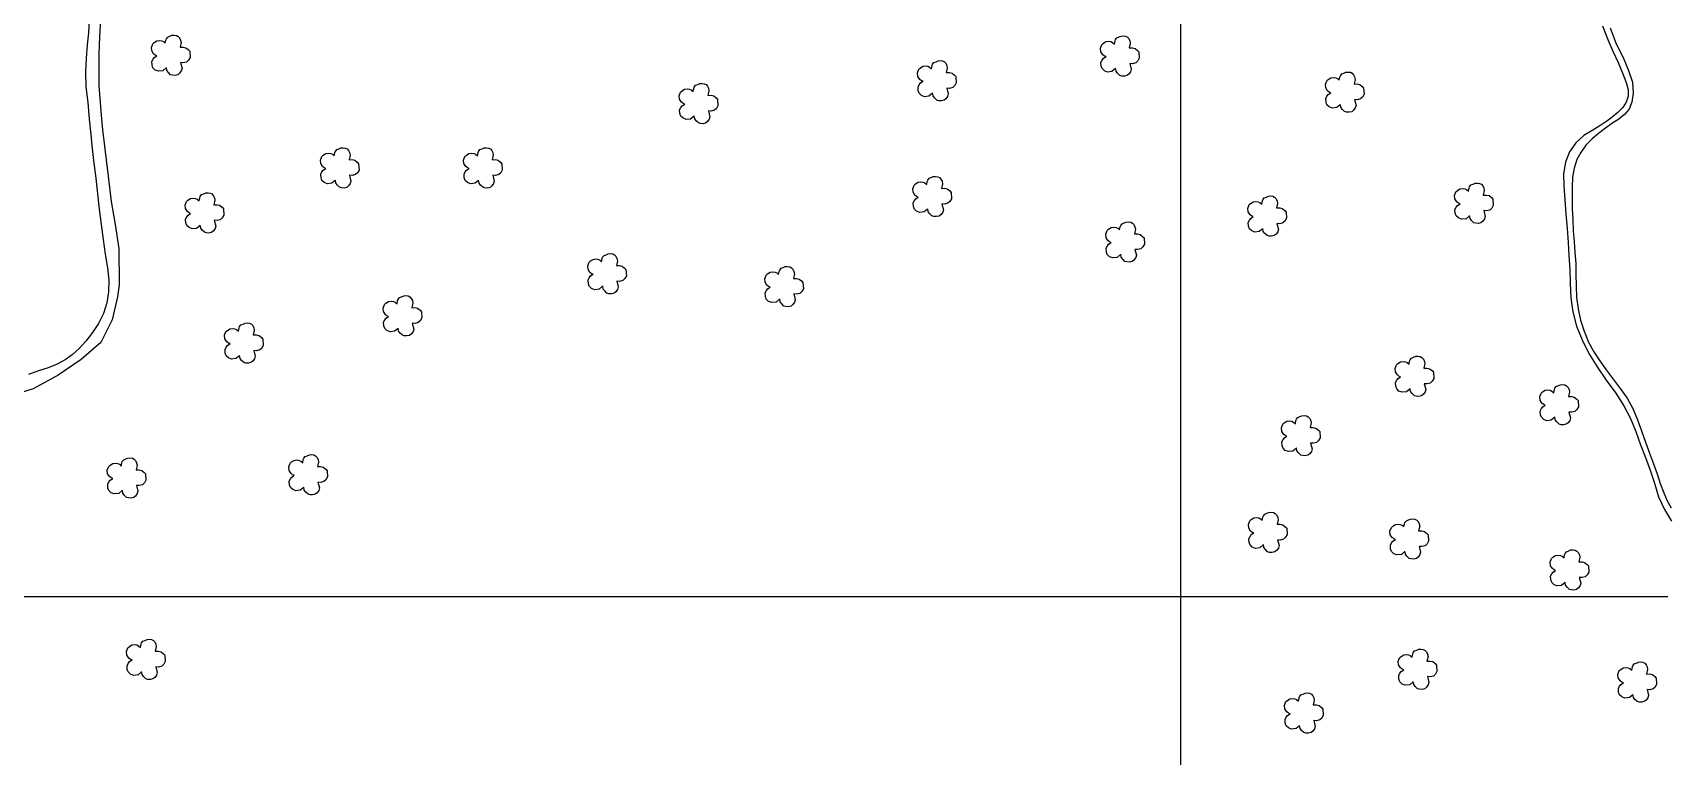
# Model space of a CAD drawing. Header units: inches. Extents: x 722598 to 724698, y 7810443 to 7813413.
# Drawn here: x 723589 to 724175, y 7810943 to 7811202 of the extents above; entities that cross this region are included whole.
import ezdxf

# ---------------------------------------------------------------- set-up
doc = ezdxf.new("R2010")
doc.units = ezdxf.units.IN
doc.header["$MEASUREMENT"] = 0
doc.linetypes.add('CONTINUO', pattern=[0])
for name, color, linetype in [('0114000624', 1, 'Continuous'), ('0114000624028', 5, 'Continuous'), ('0114000624029', 5, 'Continuous'), ('MALHA', 8, 'Continuous'), ('MATO', 3, 'Continuous')]:
    doc.layers.add(name, color=color, linetype=linetype)

msp = doc.modelspace()

# ---------------------------------------------------------------- linework, layer by layer
at = {"layer": '0114000624'}
for points in [[(723613.43, 7811204.77), (723613.13, 7811197.5), (723612.97, 7811194), (723613.02, 7811182.8), (723613.96, 7811170.81), (723614.31, 7811166.99), (723616.3, 7811150.39), (723617.43, 7811141.32), (723618.8, 7811133.15), (723620.09, 7811124.61), (723620.3, 7811111.54), (723619.64, 7811107.21), (723617.74, 7811099.08), (723613.68, 7811090.95), (723606.62, 7811084.83), (723598.47, 7811079.29), (723589.47, 7811074.4), (723575.59, 7811070)], [(724151.02, 7811204.21), (724152.94, 7811199.31), (724154.74, 7811195.15), (724156.56, 7811191.07), (724158.27, 7811187.1), (724159.47, 7811183.89), (724160.16, 7811181.3), (724160.15, 7811179.01), (724159.48, 7811176.94), (724158.27, 7811175.03), (724156.46, 7811173.25), (724154.48, 7811171.59), (724152.51, 7811170.14), (724150.4, 7811168.66), (724147.51, 7811166.89), (724144.36, 7811164.96), (724141.43, 7811162.41), (724139.21, 7811159.17), (724137.74, 7811155.49), (724137.07, 7811151.31), (724137.19, 7811146.81), (724137.55, 7811142.05), (724137.92, 7811136.85), (724138.33, 7811131.65), (724138.77, 7811126.71), (724139.02, 7811121.91), (724139.27, 7811117), (724139.44, 7811112.01), (724139.74, 7811106.93), (724140.37, 7811101.85), (724141.72, 7811096.81), (724143.74, 7811091.87), (724146.14, 7811086.95), (724149.09, 7811082.18), (724152.37, 7811077.48), (724155.75, 7811072.84), (724158.7, 7811068.29), (724161.06, 7811063.77), (724162.96, 7811059.07), (724164.59, 7811054.35), (724166.35, 7811049.77), (724168.04, 7811045.24), (724169.56, 7811040.59), (724171.08, 7811035.69), (724173.23, 7811031.16), (724175.72, 7811027.05)]]:
    msp.add_lwpolyline(points, dxfattribs=at)
at = {"layer": '0114000624028'}
msp.add_lwpolyline([(723609.52, 7811206.19), (723609.31, 7811201.73), (723608.84, 7811197.36), (723608.43, 7811192.67), (723608.19, 7811187.74), (723608.37, 7811182.44), (723608.99, 7811176.74), (723609.49, 7811170.88), (723610.12, 7811165.32), (723610.6, 7811160.15), (723611.23, 7811155.04), (723611.95, 7811149.74), (723612.48, 7811144.16), (723613.14, 7811138.67), (723613.8, 7811133.13), (723614.51, 7811127.79), (723615.2, 7811122.53), (723616.03, 7811117.67), (723616.55, 7811113.23), (723616.45, 7811109.07), (723615.82, 7811105.13), (723614.59, 7811101.34), (723612.9, 7811097.76), (723610.68, 7811094.48), (723608.37, 7811091.41), (723605.95, 7811088.74), (723603.45, 7811086.5), (723600.9, 7811084.72), (723598.04, 7811083.2), (723594.85, 7811081.91), (723591.44, 7811080.76), (723587.86, 7811079.47)], dxfattribs=at)
at = {"layer": '0114000624029', "linetype": 'ByBlock'}
msp.add_lwpolyline([(724153.71, 7811203.46), (724155.94, 7811197.82), (724158.42, 7811192.92), (724160.36, 7811188.24), (724161.7, 7811184.05), (724161.98, 7811180.16), (724161.53, 7811176.95), (724160.51, 7811174.4), (724158.91, 7811172.44), (724156.85, 7811170.82), (724154.4, 7811169.3), (724152.03, 7811167.56), (724149.63, 7811165.75), (724147.27, 7811163.73), (724145.08, 7811161.47), (724143.2, 7811158.91), (724141.81, 7811156.35), (724140.86, 7811153.35), (724140.31, 7811150.06), (724140.19, 7811146.52), (724140.17, 7811142.7), (724140.21, 7811138.82), (724140.41, 7811134.89), (724140.57, 7811130.91), (724140.84, 7811127.03), (724141.17, 7811123.11), (724141.44, 7811119.24), (724141.51, 7811115.27), (724141.53, 7811111.2), (724141.76, 7811107.04), (724142.28, 7811102.99), (724143.08, 7811098.94), (724144.41, 7811094.93), (724146.02, 7811091.08), (724147.92, 7811087.55), (724150.05, 7811084.37), (724152.29, 7811081.08), (724154.8, 7811077.8), (724157.38, 7811074.45), (724159.8, 7811071.02), (724161.91, 7811067.25), (724163.53, 7811063.26), (724165, 7811059.31), (724166.42, 7811055.26), (724167.81, 7811051.27), (724169.27, 7811047.5), (724170.54, 7811043.89), (724171.67, 7811040.44), (724172.92, 7811037.15), (724174.14, 7811034.29), (724175.61, 7811031.74)], dxfattribs=at)
at = {"layer": 'MALHA', "color": 8}
for points in [[(724000, 7813312.84), (724000, 7811106), (724000, 7810777.24)], [(722692.02, 7811000), (724174.42, 7811000)]]:
    msp.add_lwpolyline(points, dxfattribs=at)
at = {"layer": 'MATO', "linetype": 'CONTINUO'}
for points in [[(723637.11, 7811189.19, 0), (723635.86, 7811188.15, 0), (723634.28, 7811187.96, 0), (723633.15, 7811188.4, 0), (723632.35, 7811189.19, 0), (723632.02, 7811190.09, 0), (723631.93, 7811191.42, 0), (723632.36, 7811192.26, 0), (723632.82, 7811192.88, 0), (723633.73, 7811193.5, 0), (723633.15, 7811193.69, 0), (723632.58, 7811194.16, 0), (723631.91, 7811195.22, 0), (723631.78, 7811196.48, 0), (723632.27, 7811197.79, 0), (723632.78, 7811198.27, 0), (723633.71, 7811198.83, 0), (723634.69, 7811198.96, 0), (723635.47, 7811198.85, 0), (723636.08, 7811198.57, 0), (723636.76, 7811197.96, 0), (723636.96, 7811199.12, 0), (723637.14, 7811199.58, 0), (723637.64, 7811200.22, 0), (723638.39, 7811200.49, 0), (723639.13, 7811200.82, 0), (723639.95, 7811200.9, 0), (723640.73, 7811200.78, 0), (723641.37, 7811200.45, 0), (723641.84, 7811199.94, 0), (723642.25, 7811199.13, 0), (723642.42, 7811198.22, 0), (723642.04, 7811196.6, 0), (723643.17, 7811196.62, 0), (723644.11, 7811196.4, 0), (723644.99, 7811195.7, 0), (723645.48, 7811195.14, 0), (723645.61, 7811192.91, 0), (723645.07, 7811191.92, 0), (723644.34, 7811191.25, 0), (723643.2, 7811190.95, 0), (723642.2, 7811191.04, 0), (723642.74, 7811188.96, 0), (723642.49, 7811188.08, 0), (723641.89, 7811187.23, 0), (723641.23, 7811186.7, 0), (723640.29, 7811186.47, 0), (723639.36, 7811186.53, 0), (723638.66, 7811186.73, 0), (723637.86, 7811187.51, 0), (723637.32, 7811188.22, 0), (723637.15, 7811189.3, 0)], [(723976.74, 7811188.92, 0), (723975.49, 7811187.88, 0), (723973.91, 7811187.69, 0), (723972.78, 7811188.13, 0), (723971.98, 7811188.92, 0), (723971.65, 7811189.82, 0), (723971.56, 7811191.15, 0), (723971.99, 7811191.99, 0), (723972.45, 7811192.61, 0), (723973.36, 7811193.23, 0), (723972.78, 7811193.42, 0), (723972.21, 7811193.89, 0), (723971.54, 7811194.95, 0), (723971.41, 7811196.21, 0), (723971.9, 7811197.53, 0), (723972.41, 7811198, 0), (723973.34, 7811198.57, 0), (723974.32, 7811198.7, 0), (723975.1, 7811198.58, 0), (723975.71, 7811198.3, 0), (723976.39, 7811197.69, 0), (723976.59, 7811198.85, 0), (723976.77, 7811199.31, 0), (723977.27, 7811199.95, 0), (723978.02, 7811200.23, 0), (723978.76, 7811200.55, 0), (723979.58, 7811200.63, 0), (723980.36, 7811200.52, 0), (723981, 7811200.18, 0), (723981.47, 7811199.67, 0), (723981.88, 7811198.86, 0), (723982.04, 7811197.95, 0), (723981.67, 7811196.33, 0), (723982.8, 7811196.35, 0), (723983.74, 7811196.13, 0), (723984.62, 7811195.43, 0), (723985.11, 7811194.87, 0), (723985.24, 7811192.64, 0), (723984.7, 7811191.65, 0), (723983.97, 7811190.99, 0), (723982.83, 7811190.68, 0), (723981.83, 7811190.77, 0), (723982.37, 7811188.69, 0), (723982.12, 7811187.81, 0), (723981.52, 7811186.96, 0), (723980.86, 7811186.44, 0), (723979.92, 7811186.2, 0), (723978.99, 7811186.26, 0), (723978.29, 7811186.46, 0), (723977.49, 7811187.25, 0), (723976.95, 7811187.95, 0), (723976.78, 7811189.03, 0)], [(723911.27, 7811180.08, 0), (723910.02, 7811179.04, 0), (723908.44, 7811178.86, 0), (723907.31, 7811179.29, 0), (723906.51, 7811180.08, 0), (723906.18, 7811180.98, 0), (723906.09, 7811182.31, 0), (723906.52, 7811183.15, 0), (723906.97, 7811183.77, 0), (723907.89, 7811184.39, 0), (723907.31, 7811184.58, 0), (723906.73, 7811185.05, 0), (723906.06, 7811186.11, 0), (723905.94, 7811187.37, 0), (723906.43, 7811188.69, 0), (723906.94, 7811189.16, 0), (723907.87, 7811189.73, 0), (723908.84, 7811189.86, 0), (723909.62, 7811189.75, 0), (723910.24, 7811189.46, 0), (723910.92, 7811188.86, 0), (723911.12, 7811190.01, 0), (723911.29, 7811190.47, 0), (723911.8, 7811191.11, 0), (723912.55, 7811191.39, 0), (723913.28, 7811191.71, 0), (723914.11, 7811191.79, 0), (723914.89, 7811191.68, 0), (723915.52, 7811191.34, 0), (723916, 7811190.83, 0), (723916.41, 7811190.02, 0), (723916.57, 7811189.11, 0), (723916.19, 7811187.5, 0), (723917.33, 7811187.51, 0), (723918.26, 7811187.29, 0), (723919.14, 7811186.59, 0), (723919.63, 7811186.03, 0), (723919.77, 7811183.81, 0), (723919.22, 7811182.81, 0), (723918.5, 7811182.15, 0), (723917.36, 7811181.84, 0), (723916.36, 7811181.93, 0), (723916.89, 7811179.85, 0), (723916.65, 7811178.97, 0), (723916.05, 7811178.12, 0), (723915.39, 7811177.6, 0), (723914.45, 7811177.37, 0), (723913.51, 7811177.42, 0), (723912.82, 7811177.62, 0), (723912.02, 7811178.41, 0), (723911.47, 7811179.12, 0), (723911.3, 7811180.19, 0)], [(723825.98, 7811171.93, 0), (723824.73, 7811170.88, 0), (723823.15, 7811170.7, 0), (723822.02, 7811171.14, 0), (723821.22, 7811171.93, 0), (723820.89, 7811172.83, 0), (723820.8, 7811174.16, 0), (723821.23, 7811175, 0), (723821.69, 7811175.62, 0), (723822.6, 7811176.24, 0), (723822.02, 7811176.42, 0), (723821.45, 7811176.89, 0), (723820.77, 7811177.95, 0), (723820.65, 7811179.22, 0), (723821.14, 7811180.53, 0), (723821.65, 7811181, 0), (723822.58, 7811181.57, 0), (723823.55, 7811181.7, 0), (723824.33, 7811181.59, 0), (723824.95, 7811181.3, 0), (723825.63, 7811180.7, 0), (723825.83, 7811181.85, 0), (723826, 7811182.32, 0), (723826.51, 7811182.96, 0), (723827.26, 7811183.23, 0), (723827.99, 7811183.56, 0), (723828.82, 7811183.63, 0), (723829.6, 7811183.52, 0), (723830.24, 7811183.19, 0), (723830.71, 7811182.68, 0), (723831.12, 7811181.86, 0), (723831.28, 7811180.96, 0), (723830.91, 7811179.34, 0), (723832.04, 7811179.36, 0), (723832.97, 7811179.13, 0), (723833.86, 7811178.43, 0), (723834.35, 7811177.87, 0), (723834.48, 7811175.65, 0), (723833.93, 7811174.66, 0), (723833.21, 7811173.99, 0), (723832.07, 7811173.69, 0), (723831.07, 7811173.78, 0), (723831.6, 7811171.7, 0), (723831.36, 7811170.81, 0), (723830.76, 7811169.97, 0), (723830.1, 7811169.44, 0), (723829.16, 7811169.21, 0), (723828.23, 7811169.27, 0), (723827.53, 7811169.47, 0), (723826.73, 7811170.25, 0), (723826.18, 7811170.96, 0), (723826.02, 7811172.04, 0)], [(724057.18, 7811175.99, 0), (724055.94, 7811174.94, 0), (724054.35, 7811174.76, 0), (724053.22, 7811175.2, 0), (724052.42, 7811175.98, 0), (724052.09, 7811176.88, 0), (724052, 7811178.22, 0), (724052.43, 7811179.06, 0), (724052.89, 7811179.68, 0), (724053.8, 7811180.3, 0), (724053.22, 7811180.48, 0), (724052.65, 7811180.95, 0), (724051.98, 7811182.01, 0), (724051.86, 7811183.28, 0), (724052.34, 7811184.59, 0), (724052.85, 7811185.06, 0), (724053.78, 7811185.63, 0), (724054.76, 7811185.76, 0), (724055.54, 7811185.65, 0), (724056.15, 7811185.36, 0), (724056.83, 7811184.76, 0), (724057.03, 7811185.91, 0), (724057.21, 7811186.37, 0), (724057.71, 7811187.01, 0), (724058.46, 7811187.29, 0), (724059.2, 7811187.62, 0), (724060.02, 7811187.69, 0), (724060.81, 7811187.58, 0), (724061.44, 7811187.24, 0), (724061.91, 7811186.74, 0), (724062.32, 7811185.92, 0), (724062.49, 7811185.01, 0), (724062.11, 7811183.4, 0), (724063.24, 7811183.42, 0), (724064.18, 7811183.19, 0), (724065.06, 7811182.49, 0), (724065.55, 7811181.93, 0), (724065.68, 7811179.71, 0), (724065.14, 7811178.71, 0), (724064.41, 7811178.05, 0), (724063.27, 7811177.75, 0), (724062.27, 7811177.83, 0), (724062.81, 7811175.76, 0), (724062.56, 7811174.87, 0), (724061.96, 7811174.03, 0), (724061.3, 7811173.5, 0), (724060.36, 7811173.27, 0), (724059.43, 7811173.33, 0), (724058.73, 7811173.52, 0), (724057.93, 7811174.31, 0), (724057.39, 7811175.02, 0), (724057.22, 7811176.09, 0)], [(723697.57, 7811148.91, 0), (723696.32, 7811147.87, 0), (723694.74, 7811147.68, 0), (723693.61, 7811148.12, 0), (723692.81, 7811148.91, 0), (723692.48, 7811149.81, 0), (723692.39, 7811151.14, 0), (723692.82, 7811151.98, 0), (723693.28, 7811152.6, 0), (723694.19, 7811153.22, 0), (723693.61, 7811153.41, 0), (723693.04, 7811153.88, 0), (723692.37, 7811154.94, 0), (723692.25, 7811156.2, 0), (723692.73, 7811157.51, 0), (723693.24, 7811157.99, 0), (723694.17, 7811158.55, 0), (723695.15, 7811158.68, 0), (723695.93, 7811158.57, 0), (723696.54, 7811158.29, 0), (723697.22, 7811157.68, 0), (723697.42, 7811158.84, 0), (723697.6, 7811159.3, 0), (723698.1, 7811159.94, 0), (723698.85, 7811160.21, 0), (723699.59, 7811160.54, 0), (723700.41, 7811160.62, 0), (723701.19, 7811160.5, 0), (723701.83, 7811160.17, 0), (723702.3, 7811159.66, 0), (723702.71, 7811158.84, 0), (723702.88, 7811157.94, 0), (723702.5, 7811156.32, 0), (723703.63, 7811156.34, 0), (723704.57, 7811156.12, 0), (723705.45, 7811155.42, 0), (723705.94, 7811154.86, 0), (723706.07, 7811152.63, 0), (723705.53, 7811151.64, 0), (723704.8, 7811150.97, 0), (723703.66, 7811150.67, 0), (723702.66, 7811150.76, 0), (723703.2, 7811148.68, 0), (723702.95, 7811147.8, 0), (723702.35, 7811146.95, 0), (723701.69, 7811146.42, 0), (723700.75, 7811146.19, 0), (723699.82, 7811146.25, 0), (723699.12, 7811146.45, 0), (723698.32, 7811147.23, 0), (723697.78, 7811147.94, 0), (723697.61, 7811149.02, 0)], [(723748.82, 7811148.91, 0), (723747.57, 7811147.87, 0), (723745.99, 7811147.68, 0), (723744.86, 7811148.12, 0), (723744.06, 7811148.91, 0), (723743.73, 7811149.81, 0), (723743.64, 7811151.14, 0), (723744.07, 7811151.98, 0), (723744.53, 7811152.6, 0), (723745.44, 7811153.22, 0), (723744.86, 7811153.41, 0), (723744.29, 7811153.88, 0), (723743.61, 7811154.94, 0), (723743.49, 7811156.2, 0), (723743.98, 7811157.51, 0), (723744.49, 7811157.99, 0), (723745.42, 7811158.55, 0), (723746.39, 7811158.68, 0), (723747.17, 7811158.57, 0), (723747.79, 7811158.29, 0), (723748.47, 7811157.68, 0), (723748.67, 7811158.84, 0), (723748.84, 7811159.3, 0), (723749.35, 7811159.94, 0), (723750.1, 7811160.21, 0), (723750.84, 7811160.54, 0), (723751.66, 7811160.62, 0), (723752.44, 7811160.5, 0), (723753.08, 7811160.17, 0), (723753.55, 7811159.66, 0), (723753.96, 7811158.84, 0), (723754.12, 7811157.94, 0), (723753.75, 7811156.32, 0), (723754.88, 7811156.34, 0), (723755.82, 7811156.12, 0), (723756.7, 7811155.42, 0), (723757.19, 7811154.86, 0), (723757.32, 7811152.63, 0), (723756.77, 7811151.64, 0), (723756.05, 7811150.97, 0), (723754.91, 7811150.67, 0), (723753.91, 7811150.76, 0), (723754.44, 7811148.68, 0), (723754.2, 7811147.8, 0), (723753.6, 7811146.95, 0), (723752.94, 7811146.42, 0), (723752, 7811146.19, 0), (723751.07, 7811146.25, 0), (723750.37, 7811146.45, 0), (723749.57, 7811147.23, 0), (723749.02, 7811147.94, 0), (723748.86, 7811149.02, 0)], [(723909.54, 7811138.65, 0), (723908.29, 7811137.61, 0), (723906.71, 7811137.42, 0), (723905.58, 7811137.86, 0), (723904.78, 7811138.65, 0), (723904.45, 7811139.55, 0), (723904.36, 7811140.88, 0), (723904.79, 7811141.72, 0), (723905.25, 7811142.34, 0), (723906.16, 7811142.96, 0), (723905.58, 7811143.15, 0), (723905.01, 7811143.62, 0), (723904.33, 7811144.68, 0), (723904.21, 7811145.94, 0), (723904.7, 7811147.26, 0), (723905.21, 7811147.73, 0), (723906.14, 7811148.3, 0), (723907.11, 7811148.43, 0), (723907.89, 7811148.31, 0), (723908.51, 7811148.03, 0), (723909.19, 7811147.43, 0), (723909.39, 7811148.58, 0), (723909.56, 7811149.04, 0), (723910.07, 7811149.68, 0), (723910.82, 7811149.96, 0), (723911.56, 7811150.28, 0), (723912.38, 7811150.36, 0), (723913.16, 7811150.25, 0), (723913.8, 7811149.91, 0), (723914.27, 7811149.4, 0), (723914.68, 7811148.59, 0), (723914.84, 7811147.68, 0), (723914.47, 7811146.07, 0), (723915.6, 7811146.08, 0), (723916.54, 7811145.86, 0), (723917.42, 7811145.16, 0), (723917.91, 7811144.6, 0), (723918.04, 7811142.37, 0), (723917.49, 7811141.38, 0), (723916.77, 7811140.72, 0), (723915.63, 7811140.41, 0), (723914.63, 7811140.5, 0), (723915.16, 7811138.42, 0), (723914.92, 7811137.54, 0), (723914.32, 7811136.69, 0), (723913.66, 7811136.17, 0), (723912.72, 7811135.94, 0), (723911.79, 7811135.99, 0), (723911.09, 7811136.19, 0), (723910.29, 7811136.98, 0), (723909.74, 7811137.69, 0), (723909.58, 7811138.76, 0)], [(723649.2, 7811132.8, 0), (723647.96, 7811131.75, 0), (723646.37, 7811131.57, 0), (723645.25, 7811132.01, 0), (723644.44, 7811132.8, 0), (723644.11, 7811133.7, 0), (723644.02, 7811135.03, 0), (723644.46, 7811135.87, 0), (723644.91, 7811136.49, 0), (723645.82, 7811137.11, 0), (723645.24, 7811137.29, 0), (723644.67, 7811137.77, 0), (723644, 7811138.83, 0), (723643.88, 7811140.09, 0), (723644.36, 7811141.4, 0), (723644.87, 7811141.87, 0), (723645.8, 7811142.44, 0), (723646.78, 7811142.57, 0), (723647.56, 7811142.46, 0), (723648.18, 7811142.18, 0), (723648.85, 7811141.57, 0), (723649.06, 7811142.73, 0), (723649.23, 7811143.19, 0), (723649.73, 7811143.83, 0), (723650.49, 7811144.1, 0), (723651.22, 7811144.43, 0), (723652.05, 7811144.5, 0), (723652.83, 7811144.39, 0), (723653.46, 7811144.06, 0), (723653.93, 7811143.55, 0), (723654.35, 7811142.73, 0), (723654.51, 7811141.83, 0), (723654.13, 7811140.21, 0), (723655.26, 7811140.23, 0), (723656.2, 7811140, 0), (723657.08, 7811139.3, 0), (723657.57, 7811138.75, 0), (723657.7, 7811136.52, 0), (723657.16, 7811135.53, 0), (723656.43, 7811134.86, 0), (723655.29, 7811134.56, 0), (723654.29, 7811134.65, 0), (723654.83, 7811132.57, 0), (723654.58, 7811131.68, 0), (723653.98, 7811130.84, 0), (723653.32, 7811130.31, 0), (723652.38, 7811130.08, 0), (723651.45, 7811130.14, 0), (723650.75, 7811130.34, 0), (723649.95, 7811131.12, 0), (723649.41, 7811131.83, 0), (723649.24, 7811132.91, 0)], [(724029.44, 7811131.64, 0), (724028.2, 7811130.59, 0), (724026.61, 7811130.41, 0), (724025.49, 7811130.85, 0), (724024.68, 7811131.63, 0), (724024.35, 7811132.53, 0), (724024.26, 7811133.86, 0), (724024.7, 7811134.7, 0), (724025.15, 7811135.33, 0), (724026.06, 7811135.94, 0), (724025.48, 7811136.13, 0), (724024.91, 7811136.6, 0), (724024.24, 7811137.66, 0), (724024.12, 7811138.92, 0), (724024.6, 7811140.24, 0), (724025.11, 7811140.71, 0), (724026.04, 7811141.28, 0), (724027.02, 7811141.41, 0), (724027.8, 7811141.3, 0), (724028.42, 7811141.01, 0), (724029.09, 7811140.41, 0), (724029.3, 7811141.56, 0), (724029.47, 7811142.02, 0), (724029.97, 7811142.66, 0), (724030.73, 7811142.94, 0), (724031.46, 7811143.26, 0), (724032.29, 7811143.34, 0), (724033.07, 7811143.23, 0), (724033.7, 7811142.89, 0), (724034.17, 7811142.38, 0), (724034.59, 7811141.57, 0), (724034.75, 7811140.66, 0), (724034.37, 7811139.05, 0), (724035.5, 7811139.06, 0), (724036.44, 7811138.84, 0), (724037.32, 7811138.14, 0), (724037.81, 7811137.58, 0), (724037.94, 7811135.36, 0), (724037.4, 7811134.36, 0), (724036.67, 7811133.7, 0), (724035.53, 7811133.39, 0), (724034.53, 7811133.48, 0), (724035.07, 7811131.4, 0), (724034.82, 7811130.52, 0), (724034.22, 7811129.67, 0), (724033.56, 7811129.15, 0), (724032.62, 7811128.92, 0), (724031.69, 7811128.97, 0), (724030.99, 7811129.17, 0), (724030.19, 7811129.96, 0), (724029.65, 7811130.67, 0), (724029.48, 7811131.74, 0)], [(724103.41, 7811136.26, 0), (724102.17, 7811135.21, 0), (724100.58, 7811135.03, 0), (724099.45, 7811135.47, 0), (724098.65, 7811136.25, 0), (724098.32, 7811137.15, 0), (724098.23, 7811138.48, 0), (724098.67, 7811139.32, 0), (724099.12, 7811139.95, 0), (724100.03, 7811140.56, 0), (724099.45, 7811140.75, 0), (724098.88, 7811141.22, 0), (724098.21, 7811142.28, 0), (724098.09, 7811143.54, 0), (724098.57, 7811144.86, 0), (724099.08, 7811145.33, 0), (724100.01, 7811145.9, 0), (724100.99, 7811146.03, 0), (724101.77, 7811145.92, 0), (724102.38, 7811145.63, 0), (724103.06, 7811145.03, 0), (724103.26, 7811146.18, 0), (724103.44, 7811146.64, 0), (724103.94, 7811147.28, 0), (724104.69, 7811147.56, 0), (724105.43, 7811147.88, 0), (724106.25, 7811147.96, 0), (724107.04, 7811147.85, 0), (724107.67, 7811147.51, 0), (724108.14, 7811147, 0), (724108.55, 7811146.19, 0), (724108.72, 7811145.28, 0), (724108.34, 7811143.67, 0), (724109.47, 7811143.68, 0), (724110.41, 7811143.46, 0), (724111.29, 7811142.76, 0), (724111.78, 7811142.2, 0), (724111.91, 7811139.98, 0), (724111.37, 7811138.98, 0), (724110.64, 7811138.32, 0), (724109.5, 7811138.01, 0), (724108.5, 7811138.1, 0), (724109.04, 7811136.02, 0), (724108.79, 7811135.14, 0), (724108.19, 7811134.29, 0), (724107.53, 7811133.77, 0), (724106.59, 7811133.54, 0), (724105.66, 7811133.59, 0), (724104.96, 7811133.79, 0), (724104.16, 7811134.58, 0), (724103.62, 7811135.29, 0), (724103.45, 7811136.36, 0)], [(723978.59, 7811122.4, 0), (723977.34, 7811121.35, 0), (723975.76, 7811121.17, 0), (723974.63, 7811121.61, 0), (723973.83, 7811122.39, 0), (723973.5, 7811123.29, 0), (723973.41, 7811124.62, 0), (723973.84, 7811125.46, 0), (723974.3, 7811126.09, 0), (723975.21, 7811126.7, 0), (723974.63, 7811126.89, 0), (723974.06, 7811127.36, 0), (723973.39, 7811128.42, 0), (723973.26, 7811129.68, 0), (723973.75, 7811131, 0), (723974.26, 7811131.47, 0), (723975.19, 7811132.04, 0), (723976.17, 7811132.17, 0), (723976.95, 7811132.06, 0), (723977.56, 7811131.77, 0), (723978.24, 7811131.17, 0), (723978.44, 7811132.32, 0), (723978.62, 7811132.78, 0), (723979.12, 7811133.42, 0), (723979.87, 7811133.7, 0), (723980.61, 7811134.02, 0), (723981.43, 7811134.1, 0), (723982.21, 7811133.99, 0), (723982.85, 7811133.65, 0), (723983.32, 7811133.14, 0), (723983.73, 7811132.33, 0), (723983.89, 7811131.42, 0), (723983.52, 7811129.81, 0), (723984.65, 7811129.82, 0), (723985.59, 7811129.6, 0), (723986.47, 7811128.9, 0), (723986.96, 7811128.34, 0), (723987.09, 7811126.12, 0), (723986.55, 7811125.12, 0), (723985.82, 7811124.46, 0), (723984.68, 7811124.15, 0), (723983.68, 7811124.24, 0), (723984.22, 7811122.16, 0), (723983.97, 7811121.28, 0), (723983.37, 7811120.43, 0), (723982.71, 7811119.91, 0), (723981.77, 7811119.68, 0), (723980.84, 7811119.73, 0), (723980.14, 7811119.93, 0), (723979.34, 7811120.72, 0), (723978.79, 7811121.43, 0), (723978.63, 7811122.5, 0)], [(723793.22, 7811111.03, 0), (723791.98, 7811109.99, 0), (723790.39, 7811109.8, 0), (723789.27, 7811110.24, 0), (723788.47, 7811111.03, 0), (723788.14, 7811111.93, 0), (723788.05, 7811113.26, 0), (723788.48, 7811114.1, 0), (723788.93, 7811114.72, 0), (723789.84, 7811115.34, 0), (723789.26, 7811115.53, 0), (723788.69, 7811116, 0), (723788.02, 7811117.06, 0), (723787.9, 7811118.32, 0), (723788.38, 7811119.64, 0), (723788.89, 7811120.11, 0), (723789.82, 7811120.67, 0), (723790.8, 7811120.81, 0), (723791.58, 7811120.69, 0), (723792.2, 7811120.41, 0), (723792.87, 7811119.8, 0), (723793.08, 7811120.96, 0), (723793.25, 7811121.42, 0), (723793.75, 7811122.06, 0), (723794.51, 7811122.33, 0), (723795.24, 7811122.66, 0), (723796.07, 7811122.74, 0), (723796.85, 7811122.63, 0), (723797.48, 7811122.29, 0), (723797.95, 7811121.78, 0), (723798.37, 7811120.97, 0), (723798.53, 7811120.06, 0), (723798.15, 7811118.44, 0), (723799.28, 7811118.46, 0), (723800.22, 7811118.24, 0), (723801.1, 7811117.54, 0), (723801.59, 7811116.98, 0), (723801.73, 7811114.75, 0), (723801.18, 7811113.76, 0), (723800.46, 7811113.1, 0), (723799.32, 7811112.79, 0), (723798.32, 7811112.88, 0), (723798.85, 7811110.8, 0), (723798.61, 7811109.92, 0), (723798, 7811109.07, 0), (723797.34, 7811108.55, 0), (723796.4, 7811108.31, 0), (723795.47, 7811108.37, 0), (723794.77, 7811108.57, 0), (723793.97, 7811109.36, 0), (723793.43, 7811110.06, 0), (723793.26, 7811111.14, 0)], [(723856.56, 7811106.43, 0), (723855.32, 7811105.38, 0), (723853.73, 7811105.2, 0), (723852.61, 7811105.64, 0), (723851.81, 7811106.43, 0), (723851.47, 7811107.33, 0), (723851.39, 7811108.66, 0), (723851.82, 7811109.5, 0), (723852.27, 7811110.12, 0), (723853.18, 7811110.74, 0), (723852.6, 7811110.92, 0), (723852.03, 7811111.39, 0), (723851.36, 7811112.45, 0), (723851.24, 7811113.72, 0), (723851.72, 7811115.03, 0), (723852.23, 7811115.5, 0), (723853.16, 7811116.07, 0), (723854.14, 7811116.2, 0), (723854.92, 7811116.09, 0), (723855.54, 7811115.8, 0), (723856.21, 7811115.2, 0), (723856.42, 7811116.35, 0), (723856.59, 7811116.82, 0), (723857.09, 7811117.46, 0), (723857.85, 7811117.73, 0), (723858.58, 7811118.06, 0), (723859.41, 7811118.13, 0), (723860.19, 7811118.02, 0), (723860.82, 7811117.69, 0), (723861.29, 7811117.18, 0), (723861.71, 7811116.36, 0), (723861.87, 7811115.46, 0), (723861.49, 7811113.84, 0), (723862.62, 7811113.86, 0), (723863.56, 7811113.63, 0), (723864.44, 7811112.93, 0), (723864.93, 7811112.37, 0), (723865.06, 7811110.15, 0), (723864.52, 7811109.16, 0), (723863.8, 7811108.49, 0), (723862.65, 7811108.19, 0), (723861.66, 7811108.28, 0), (723862.19, 7811106.2, 0), (723861.94, 7811105.31, 0), (723861.34, 7811104.47, 0), (723860.68, 7811103.94, 0), (723859.74, 7811103.71, 0), (723858.81, 7811103.77, 0), (723858.11, 7811103.97, 0), (723857.31, 7811104.75, 0), (723856.77, 7811105.46, 0), (723856.6, 7811106.54, 0)], [(723720.03, 7811095.97, 0), (723718.78, 7811094.93, 0), (723717.2, 7811094.74, 0), (723716.07, 7811095.18, 0), (723715.27, 7811095.97, 0), (723714.94, 7811096.87, 0), (723714.85, 7811098.2, 0), (723715.28, 7811099.04, 0), (723715.74, 7811099.66, 0), (723716.65, 7811100.28, 0), (723716.07, 7811100.47, 0), (723715.5, 7811100.94, 0), (723714.82, 7811102, 0), (723714.7, 7811103.26, 0), (723715.19, 7811104.57, 0), (723715.7, 7811105.05, 0), (723716.63, 7811105.61, 0), (723717.6, 7811105.74, 0), (723718.38, 7811105.63, 0), (723719, 7811105.35, 0), (723719.68, 7811104.74, 0), (723719.88, 7811105.9, 0), (723720.05, 7811106.36, 0), (723720.56, 7811107, 0), (723721.31, 7811107.27, 0), (723722.05, 7811107.6, 0), (723722.87, 7811107.68, 0), (723723.65, 7811107.56, 0), (723724.29, 7811107.23, 0), (723724.76, 7811106.72, 0), (723725.17, 7811105.91, 0), (723725.33, 7811105, 0), (723724.96, 7811103.38, 0), (723726.09, 7811103.4, 0), (723727.02, 7811103.18, 0), (723727.91, 7811102.48, 0), (723728.4, 7811101.92, 0), (723728.53, 7811099.69, 0), (723727.98, 7811098.7, 0), (723727.26, 7811098.03, 0), (723726.12, 7811097.73, 0), (723725.12, 7811097.82, 0), (723725.65, 7811095.74, 0), (723725.41, 7811094.86, 0), (723724.81, 7811094.01, 0), (723724.15, 7811093.48, 0), (723723.21, 7811093.25, 0), (723722.28, 7811093.31, 0), (723721.58, 7811093.51, 0), (723720.78, 7811094.29, 0), (723720.23, 7811095, 0), (723720.07, 7811096.08, 0)], [(723663.29, 7811086.2, 0), (723662.05, 7811085.15, 0), (723660.46, 7811084.97, 0), (723659.34, 7811085.41, 0), (723658.54, 7811086.2, 0), (723658.2, 7811087.1, 0), (723658.12, 7811088.43, 0), (723658.55, 7811089.27, 0), (723659, 7811089.89, 0), (723659.91, 7811090.51, 0), (723659.33, 7811090.69, 0), (723658.76, 7811091.17, 0), (723658.09, 7811092.23, 0), (723657.97, 7811093.49, 0), (723658.45, 7811094.8, 0), (723658.96, 7811095.27, 0), (723659.89, 7811095.84, 0), (723660.87, 7811095.97, 0), (723661.65, 7811095.86, 0), (723662.27, 7811095.58, 0), (723662.94, 7811094.97, 0), (723663.15, 7811096.13, 0), (723663.32, 7811096.59, 0), (723663.82, 7811097.23, 0), (723664.58, 7811097.5, 0), (723665.31, 7811097.83, 0), (723666.14, 7811097.9, 0), (723666.92, 7811097.79, 0), (723667.55, 7811097.46, 0), (723668.02, 7811096.95, 0), (723668.44, 7811096.13, 0), (723668.6, 7811095.23, 0), (723668.22, 7811093.61, 0), (723669.35, 7811093.63, 0), (723670.29, 7811093.4, 0), (723671.17, 7811092.71, 0), (723671.66, 7811092.15, 0), (723671.8, 7811089.92, 0), (723671.25, 7811088.93, 0), (723670.53, 7811088.26, 0), (723669.39, 7811087.96, 0), (723668.39, 7811088.05, 0), (723668.92, 7811085.97, 0), (723668.67, 7811085.08, 0), (723668.07, 7811084.24, 0), (723667.41, 7811083.71, 0), (723666.47, 7811083.48, 0), (723665.54, 7811083.54, 0), (723664.84, 7811083.74, 0), (723664.04, 7811084.52, 0), (723663.5, 7811085.23, 0), (723663.33, 7811086.31, 0)], [(724082.15, 7811074.35, 0), (724080.9, 7811073.3, 0), (724079.32, 7811073.12, 0), (724078.19, 7811073.56, 0), (724077.39, 7811074.34, 0), (724077.06, 7811075.25, 0), (724076.97, 7811076.58, 0), (724077.4, 7811077.42, 0), (724077.85, 7811078.04, 0), (724078.77, 7811078.66, 0), (724078.19, 7811078.84, 0), (724077.61, 7811079.31, 0), (724076.94, 7811080.37, 0), (724076.82, 7811081.64, 0), (724077.31, 7811082.95, 0), (724077.82, 7811083.42, 0), (724078.75, 7811083.99, 0), (724079.72, 7811084.12, 0), (724080.5, 7811084.01, 0), (724081.12, 7811083.72, 0), (724081.8, 7811083.12, 0), (724082, 7811084.27, 0), (724082.17, 7811084.73, 0), (724082.68, 7811085.37, 0), (724083.43, 7811085.65, 0), (724084.16, 7811085.98, 0), (724084.99, 7811086.05, 0), (724085.77, 7811085.94, 0), (724086.4, 7811085.6, 0), (724086.88, 7811085.1, 0), (724087.29, 7811084.28, 0), (724087.45, 7811083.37, 0), (724087.07, 7811081.76, 0), (724088.21, 7811081.78, 0), (724089.14, 7811081.55, 0), (724090.02, 7811080.85, 0), (724090.51, 7811080.29, 0), (724090.65, 7811078.07, 0), (724090.1, 7811077.07, 0), (724089.38, 7811076.41, 0), (724088.24, 7811076.11, 0), (724087.24, 7811076.19, 0), (724087.77, 7811074.12, 0), (724087.53, 7811073.23, 0), (724086.93, 7811072.39, 0), (724086.27, 7811071.86, 0), (724085.33, 7811071.63, 0), (724084.39, 7811071.69, 0), (724083.7, 7811071.88, 0), (724082.9, 7811072.67, 0), (724082.35, 7811073.38, 0), (724082.18, 7811074.45, 0)], [(724133.92, 7811064.18, 0), (724132.68, 7811063.14, 0), (724131.09, 7811062.95, 0), (724129.97, 7811063.39, 0), (724129.17, 7811064.18, 0), (724128.83, 7811065.08, 0), (724128.75, 7811066.41, 0), (724129.18, 7811067.25, 0), (724129.63, 7811067.87, 0), (724130.54, 7811068.49, 0), (724129.96, 7811068.68, 0), (724129.39, 7811069.15, 0), (724128.72, 7811070.21, 0), (724128.6, 7811071.47, 0), (724129.08, 7811072.79, 0), (724129.59, 7811073.26, 0), (724130.52, 7811073.83, 0), (724131.5, 7811073.96, 0), (724132.28, 7811073.84, 0), (724132.9, 7811073.56, 0), (724133.57, 7811072.96, 0), (724133.78, 7811074.11, 0), (724133.95, 7811074.57, 0), (724134.45, 7811075.21, 0), (724135.21, 7811075.49, 0), (724135.94, 7811075.81, 0), (724136.77, 7811075.89, 0), (724137.55, 7811075.78, 0), (724138.18, 7811075.44, 0), (724138.65, 7811074.93, 0), (724139.07, 7811074.12, 0), (724139.23, 7811073.21, 0), (724138.85, 7811071.6, 0), (724139.98, 7811071.61, 0), (724140.92, 7811071.39, 0), (724141.8, 7811070.69, 0), (724142.29, 7811070.13, 0), (724142.43, 7811067.9, 0), (724141.88, 7811066.91, 0), (724141.16, 7811066.25, 0), (724140.01, 7811065.94, 0), (724139.02, 7811066.03, 0), (724139.55, 7811063.95, 0), (724139.3, 7811063.07, 0), (724138.7, 7811062.22, 0), (724138.04, 7811061.7, 0), (724137.1, 7811061.47, 0), (724136.17, 7811061.52, 0), (724135.47, 7811061.72, 0), (724134.67, 7811062.51, 0), (724134.13, 7811063.22, 0), (724133.96, 7811064.29, 0)], [(724041.46, 7811053.1, 0), (724040.22, 7811052.05, 0), (724038.63, 7811051.87, 0), (724037.51, 7811052.31, 0), (724036.7, 7811053.09, 0), (724036.37, 7811053.99, 0), (724036.28, 7811055.32, 0), (724036.72, 7811056.16, 0), (724037.17, 7811056.79, 0), (724038.08, 7811057.4, 0), (724037.5, 7811057.59, 0), (724036.93, 7811058.06, 0), (724036.26, 7811059.12, 0), (724036.14, 7811060.38, 0), (724036.62, 7811061.7, 0), (724037.13, 7811062.17, 0), (724038.06, 7811062.74, 0), (724039.04, 7811062.87, 0), (724039.82, 7811062.76, 0), (724040.44, 7811062.47, 0), (724041.11, 7811061.87, 0), (724041.32, 7811063.02, 0), (724041.49, 7811063.48, 0), (724041.99, 7811064.12, 0), (724042.75, 7811064.4, 0), (724043.48, 7811064.72, 0), (724044.31, 7811064.8, 0), (724045.09, 7811064.69, 0), (724045.72, 7811064.35, 0), (724046.19, 7811063.84, 0), (724046.61, 7811063.03, 0), (724046.77, 7811062.12, 0), (724046.39, 7811060.51, 0), (724047.52, 7811060.52, 0), (724048.46, 7811060.3, 0), (724049.34, 7811059.6, 0), (724049.83, 7811059.04, 0), (724049.96, 7811056.82, 0), (724049.42, 7811055.82, 0), (724048.69, 7811055.16, 0), (724047.55, 7811054.85, 0), (724046.55, 7811054.94, 0), (724047.09, 7811052.86, 0), (724046.84, 7811051.98, 0), (724046.24, 7811051.13, 0), (724045.58, 7811050.61, 0), (724044.64, 7811050.38, 0), (724043.71, 7811050.43, 0), (724043.01, 7811050.63, 0), (724042.21, 7811051.42, 0), (724041.67, 7811052.13, 0), (724041.5, 7811053.2, 0)], [(723621.34, 7811037.95, 0), (723620.09, 7811036.91, 0), (723618.51, 7811036.73, 0), (723617.38, 7811037.16, 0), (723616.58, 7811037.95, 0), (723616.25, 7811038.85, 0), (723616.16, 7811040.18, 0), (723616.59, 7811041.02, 0), (723617.05, 7811041.64, 0), (723617.96, 7811042.26, 0), (723617.38, 7811042.45, 0), (723616.81, 7811042.92, 0), (723616.13, 7811043.98, 0), (723616.01, 7811045.24, 0), (723616.5, 7811046.56, 0), (723617.01, 7811047.03, 0), (723617.94, 7811047.6, 0), (723618.91, 7811047.73, 0), (723619.69, 7811047.62, 0), (723620.31, 7811047.33, 0), (723620.99, 7811046.73, 0), (723621.19, 7811047.88, 0), (723621.36, 7811048.34, 0), (723621.87, 7811048.98, 0), (723622.62, 7811049.26, 0), (723623.35, 7811049.58, 0), (723624.18, 7811049.66, 0), (723624.96, 7811049.55, 0), (723625.6, 7811049.21, 0), (723626.07, 7811048.7, 0), (723626.48, 7811047.89, 0), (723626.64, 7811046.98, 0), (723626.27, 7811045.37, 0), (723627.4, 7811045.38, 0), (723628.33, 7811045.16, 0), (723629.22, 7811044.46, 0), (723629.71, 7811043.9, 0), (723629.84, 7811041.68, 0), (723629.29, 7811040.68, 0), (723628.57, 7811040.02, 0), (723627.43, 7811039.71, 0), (723626.43, 7811039.8, 0), (723626.96, 7811037.72, 0), (723626.72, 7811036.84, 0), (723626.12, 7811035.99, 0), (723625.46, 7811035.47, 0), (723624.52, 7811035.24, 0), (723623.59, 7811035.29, 0), (723622.89, 7811035.49, 0), (723622.09, 7811036.28, 0), (723621.54, 7811036.99, 0), (723621.38, 7811038.06, 0)], [(723686.28, 7811039.1, 0), (723685.04, 7811038.06, 0), (723683.45, 7811037.87, 0), (723682.33, 7811038.31, 0), (723681.53, 7811039.1, 0), (723681.19, 7811040, 0), (723681.1, 7811041.33, 0), (723681.54, 7811042.17, 0), (723681.99, 7811042.79, 0), (723682.9, 7811043.41, 0), (723682.32, 7811043.6, 0), (723681.75, 7811044.07, 0), (723681.08, 7811045.13, 0), (723680.96, 7811046.39, 0), (723681.44, 7811047.71, 0), (723681.95, 7811048.18, 0), (723682.88, 7811048.74, 0), (723683.86, 7811048.88, 0), (723684.64, 7811048.76, 0), (723685.26, 7811048.48, 0), (723685.93, 7811047.87, 0), (723686.14, 7811049.03, 0), (723686.31, 7811049.49, 0), (723686.81, 7811050.13, 0), (723687.57, 7811050.41, 0), (723688.3, 7811050.73, 0), (723689.13, 7811050.81, 0), (723689.91, 7811050.7, 0), (723690.54, 7811050.36, 0), (723691.01, 7811049.85, 0), (723691.43, 7811049.04, 0), (723691.59, 7811048.13, 0), (723691.21, 7811046.51, 0), (723692.34, 7811046.53, 0), (723693.28, 7811046.31, 0), (723694.16, 7811045.61, 0), (723694.65, 7811045.05, 0), (723694.78, 7811042.82, 0), (723694.24, 7811041.83, 0), (723693.51, 7811041.17, 0), (723692.37, 7811040.86, 0), (723691.37, 7811040.95, 0), (723691.91, 7811038.87, 0), (723691.66, 7811037.99, 0), (723691.06, 7811037.14, 0), (723690.4, 7811036.62, 0), (723689.46, 7811036.38, 0), (723688.53, 7811036.44, 0), (723687.83, 7811036.64, 0), (723687.03, 7811037.43, 0), (723686.49, 7811038.13, 0), (723686.32, 7811039.21, 0)], [(724029.64, 7811018.49, 0), (724028.4, 7811017.45, 0), (724026.81, 7811017.27, 0), (724025.69, 7811017.7, 0), (724024.89, 7811018.49, 0), (724024.56, 7811019.39, 0), (724024.47, 7811020.72, 0), (724024.9, 7811021.56, 0), (724025.35, 7811022.18, 0), (724026.26, 7811022.8, 0), (724025.68, 7811022.99, 0), (724025.11, 7811023.46, 0), (724024.44, 7811024.52, 0), (724024.32, 7811025.78, 0), (724024.8, 7811027.1, 0), (724025.31, 7811027.57, 0), (724026.24, 7811028.14, 0), (724027.22, 7811028.27, 0), (724028, 7811028.16, 0), (724028.62, 7811027.87, 0), (724029.29, 7811027.27, 0), (724029.5, 7811028.42, 0), (724029.67, 7811028.88, 0), (724030.17, 7811029.52, 0), (724030.93, 7811029.8, 0), (724031.66, 7811030.12, 0), (724032.49, 7811030.2, 0), (724033.27, 7811030.09, 0), (724033.9, 7811029.75, 0), (724034.37, 7811029.24, 0), (724034.79, 7811028.43, 0), (724034.95, 7811027.52, 0), (724034.57, 7811025.91, 0), (724035.7, 7811025.92, 0), (724036.64, 7811025.7, 0), (724037.52, 7811025, 0), (724038.01, 7811024.44, 0), (724038.15, 7811022.22, 0), (724037.6, 7811021.22, 0), (724036.88, 7811020.56, 0), (724035.74, 7811020.25, 0), (724034.74, 7811020.34, 0), (724035.27, 7811018.26, 0), (724035.02, 7811017.38, 0), (724034.42, 7811016.53, 0), (724033.76, 7811016.01, 0), (724032.82, 7811015.78, 0), (724031.89, 7811015.83, 0), (724031.19, 7811016.03, 0), (724030.39, 7811016.82, 0), (724029.85, 7811017.53, 0), (724029.68, 7811018.6, 0)], [(724080.3, 7811016.14, 0), (724079.05, 7811015.09, 0), (724077.47, 7811014.91, 0), (724076.34, 7811015.35, 0), (724075.54, 7811016.13, 0), (724075.21, 7811017.03, 0), (724075.12, 7811018.36, 0), (724075.55, 7811019.2, 0), (724076.01, 7811019.83, 0), (724076.92, 7811020.44, 0), (724076.34, 7811020.63, 0), (724075.76, 7811021.1, 0), (724075.09, 7811022.16, 0), (724074.97, 7811023.42, 0), (724075.46, 7811024.74, 0), (724075.97, 7811025.21, 0), (724076.9, 7811025.78, 0), (724077.87, 7811025.91, 0), (724078.65, 7811025.8, 0), (724079.27, 7811025.51, 0), (724079.95, 7811024.91, 0), (724080.15, 7811026.06, 0), (724080.32, 7811026.52, 0), (724080.83, 7811027.16, 0), (724081.58, 7811027.44, 0), (724082.31, 7811027.76, 0), (724083.14, 7811027.84, 0), (724083.92, 7811027.73, 0), (724084.56, 7811027.39, 0), (724085.03, 7811026.88, 0), (724085.44, 7811026.07, 0), (724085.6, 7811025.16, 0), (724085.23, 7811023.55, 0), (724086.36, 7811023.56, 0), (724087.29, 7811023.34, 0), (724088.18, 7811022.64, 0), (724088.67, 7811022.08, 0), (724088.8, 7811019.86, 0), (724088.25, 7811018.86, 0), (724087.53, 7811018.2, 0), (724086.39, 7811017.89, 0), (724085.39, 7811017.98, 0), (724085.92, 7811015.9, 0), (724085.68, 7811015.02, 0), (724085.08, 7811014.17, 0), (724084.42, 7811013.65, 0), (724083.48, 7811013.42, 0), (724082.55, 7811013.47, 0), (724081.85, 7811013.67, 0), (724081.05, 7811014.46, 0), (724080.5, 7811015.17, 0), (724080.33, 7811016.24, 0)], [(724137.62, 7811005.05, 0), (724136.38, 7811004, 0), (724134.79, 7811003.82, 0), (724133.66, 7811004.26, 0), (724132.86, 7811005.04, 0), (724132.53, 7811005.95, 0), (724132.44, 7811007.28, 0), (724132.88, 7811008.12, 0), (724133.33, 7811008.74, 0), (724134.24, 7811009.36, 0), (724133.66, 7811009.54, 0), (724133.09, 7811010.01, 0), (724132.42, 7811011.07, 0), (724132.3, 7811012.34, 0), (724132.78, 7811013.65, 0), (724133.29, 7811014.12, 0), (724134.22, 7811014.69, 0), (724135.2, 7811014.82, 0), (724135.98, 7811014.71, 0), (724136.6, 7811014.42, 0), (724137.27, 7811013.82, 0), (724137.47, 7811014.97, 0), (724137.65, 7811015.43, 0), (724138.15, 7811016.07, 0), (724138.91, 7811016.35, 0), (724139.64, 7811016.68, 0), (724140.47, 7811016.75, 0), (724141.25, 7811016.64, 0), (724141.88, 7811016.3, 0), (724142.35, 7811015.8, 0), (724142.76, 7811014.98, 0), (724142.93, 7811014.07, 0), (724142.55, 7811012.46, 0), (724143.68, 7811012.48, 0), (724144.62, 7811012.25, 0), (724145.5, 7811011.55, 0), (724145.99, 7811010.99, 0), (724146.12, 7811008.77, 0), (724145.58, 7811007.77, 0), (724144.85, 7811007.11, 0), (724143.71, 7811006.81, 0), (724142.71, 7811006.89, 0), (724143.25, 7811004.82, 0), (724143, 7811003.93, 0), (724142.4, 7811003.09, 0), (724141.74, 7811002.56, 0), (724140.8, 7811002.33, 0), (724139.87, 7811002.39, 0), (724139.17, 7811002.58, 0), (724138.37, 7811003.37, 0), (724137.83, 7811004.08, 0), (724137.66, 7811005.15, 0)], [(723628.23, 7810973.05, 0), (723626.99, 7810972.01, 0), (723625.41, 7810971.82, 0), (723624.28, 7810972.26, 0), (723623.48, 7810973.05, 0), (723623.15, 7810973.95, 0), (723623.06, 7810975.28, 0), (723623.49, 7810976.12, 0), (723623.94, 7810976.74, 0), (723624.85, 7810977.36, 0), (723624.27, 7810977.54, 0), (723623.7, 7810978.02, 0), (723623.03, 7810979.08, 0), (723622.91, 7810980.34, 0), (723623.39, 7810981.65, 0), (723623.9, 7810982.13, 0), (723624.83, 7810982.69, 0), (723625.81, 7810982.82, 0), (723626.59, 7810982.71, 0), (723627.21, 7810982.43, 0), (723627.88, 7810981.82, 0), (723628.09, 7810982.98, 0), (723628.26, 7810983.44, 0), (723628.77, 7810984.08, 0), (723629.52, 7810984.35, 0), (723630.25, 7810984.68, 0), (723631.08, 7810984.76, 0), (723631.86, 7810984.64, 0), (723632.49, 7810984.31, 0), (723632.96, 7810983.8, 0), (723633.38, 7810982.98, 0), (723633.54, 7810982.08, 0), (723633.16, 7810980.46, 0), (723634.3, 7810980.48, 0), (723635.23, 7810980.26, 0), (723636.11, 7810979.56, 0), (723636.6, 7810979, 0), (723636.74, 7810976.77, 0), (723636.19, 7810975.78, 0), (723635.47, 7810975.11, 0), (723634.33, 7810974.81, 0), (723633.33, 7810974.9, 0), (723633.86, 7810972.82, 0), (723633.62, 7810971.94, 0), (723633.02, 7810971.09, 0), (723632.35, 7810970.56, 0), (723631.41, 7810970.33, 0), (723630.48, 7810970.39, 0), (723629.78, 7810970.59, 0), (723628.98, 7810971.37, 0), (723628.44, 7810972.08, 0), (723628.27, 7810973.16, 0)], [(724083.27, 7810969.52, 0), (724082.02, 7810968.48, 0), (724080.44, 7810968.29, 0), (724079.31, 7810968.73, 0), (724078.51, 7810969.52, 0), (724078.18, 7810970.42, 0), (724078.09, 7810971.75, 0), (724078.52, 7810972.59, 0), (724078.98, 7810973.21, 0), (724079.89, 7810973.83, 0), (724079.31, 7810974.02, 0), (724078.74, 7810974.49, 0), (724078.07, 7810975.55, 0), (724077.94, 7810976.81, 0), (724078.43, 7810978.13, 0), (724078.94, 7810978.6, 0), (724079.87, 7810979.16, 0), (724080.85, 7810979.3, 0), (724081.63, 7810979.18, 0), (724082.24, 7810978.9, 0), (724082.92, 7810978.29, 0), (724083.12, 7810979.45, 0), (724083.3, 7810979.91, 0), (724083.8, 7810980.55, 0), (724084.55, 7810980.82, 0), (724085.29, 7810981.15, 0), (724086.11, 7810981.23, 0), (724086.89, 7810981.12, 0), (724087.53, 7810980.78, 0), (724088, 7810980.27, 0), (724088.41, 7810979.46, 0), (724088.58, 7810978.55, 0), (724088.2, 7810976.93, 0), (724089.33, 7810976.95, 0), (724090.27, 7810976.73, 0), (724091.15, 7810976.03, 0), (724091.64, 7810975.47, 0), (724091.77, 7810973.24, 0), (724091.23, 7810972.25, 0), (724090.5, 7810971.59, 0), (724089.36, 7810971.28, 0), (724088.36, 7810971.37, 0), (724088.9, 7810969.29, 0), (724088.65, 7810968.41, 0), (724088.05, 7810967.56, 0), (724087.39, 7810967.04, 0), (724086.45, 7810966.8, 0), (724085.52, 7810966.86, 0), (724084.82, 7810967.06, 0), (724084.02, 7810967.85, 0), (724083.48, 7810968.55, 0), (724083.31, 7810969.63, 0)], [(724161.86, 7810964.9, 0), (724160.62, 7810963.86, 0), (724159.03, 7810963.67, 0), (724157.9, 7810964.11, 0), (724157.1, 7810964.9, 0), (724156.77, 7810965.8, 0), (724156.68, 7810967.13, 0), (724157.12, 7810967.97, 0), (724157.57, 7810968.59, 0), (724158.48, 7810969.21, 0), (724157.9, 7810969.4, 0), (724157.33, 7810969.87, 0), (724156.66, 7810970.93, 0), (724156.54, 7810972.19, 0), (724157.02, 7810973.51, 0), (724157.53, 7810973.98, 0), (724158.46, 7810974.54, 0), (724159.44, 7810974.68, 0), (724160.22, 7810974.56, 0), (724160.84, 7810974.28, 0), (724161.51, 7810973.67, 0), (724161.72, 7810974.83, 0), (724161.89, 7810975.29, 0), (724162.39, 7810975.93, 0), (724163.15, 7810976.2, 0), (724163.88, 7810976.53, 0), (724164.71, 7810976.61, 0), (724165.49, 7810976.5, 0), (724166.12, 7810976.16, 0), (724166.59, 7810975.65, 0), (724167.01, 7810974.84, 0), (724167.17, 7810973.93, 0), (724166.79, 7810972.31, 0), (724167.92, 7810972.33, 0), (724168.86, 7810972.11, 0), (724169.74, 7810971.41, 0), (724170.23, 7810970.85, 0), (724170.36, 7810968.62, 0), (724169.82, 7810967.63, 0), (724169.09, 7810966.97, 0), (724167.95, 7810966.66, 0), (724166.95, 7810966.75, 0), (724167.49, 7810964.67, 0), (724167.24, 7810963.79, 0), (724166.64, 7810962.94, 0), (724165.98, 7810962.42, 0), (724165.04, 7810962.18, 0), (724164.11, 7810962.24, 0), (724163.41, 7810962.44, 0), (724162.61, 7810963.23, 0), (724162.07, 7810963.93, 0), (724161.9, 7810965.01, 0)], [(724042.59, 7810953.81, 0), (724041.34, 7810952.77, 0), (724039.76, 7810952.59, 0), (724038.63, 7810953.02, 0), (724037.83, 7810953.81, 0), (724037.5, 7810954.71, 0), (724037.41, 7810956.04, 0), (724037.84, 7810956.88, 0), (724038.3, 7810957.5, 0), (724039.21, 7810958.12, 0), (724038.63, 7810958.31, 0), (724038.06, 7810958.78, 0), (724037.38, 7810959.84, 0), (724037.26, 7810961.1, 0), (724037.75, 7810962.42, 0), (724038.26, 7810962.89, 0), (724039.19, 7810963.46, 0), (724040.16, 7810963.59, 0), (724040.94, 7810963.48, 0), (724041.56, 7810963.19, 0), (724042.24, 7810962.59, 0), (724042.44, 7810963.74, 0), (724042.61, 7810964.2, 0), (724043.12, 7810964.84, 0), (724043.87, 7810965.12, 0), (724044.61, 7810965.44, 0), (724045.43, 7810965.52, 0), (724046.21, 7810965.41, 0), (724046.85, 7810965.07, 0), (724047.32, 7810964.56, 0), (724047.73, 7810963.75, 0), (724047.89, 7810962.84, 0), (724047.52, 7810961.23, 0), (724048.65, 7810961.24, 0), (724049.59, 7810961.02, 0), (724050.47, 7810960.32, 0), (724050.96, 7810959.76, 0), (724051.09, 7810957.54, 0), (724050.54, 7810956.54, 0), (724049.82, 7810955.88, 0), (724048.68, 7810955.57, 0), (724047.68, 7810955.66, 0), (724048.21, 7810953.58, 0), (724047.97, 7810952.7, 0), (724047.37, 7810951.85, 0), (724046.71, 7810951.33, 0), (724045.77, 7810951.1, 0), (724044.84, 7810951.15, 0), (724044.14, 7810951.35, 0), (724043.34, 7810952.14, 0), (724042.79, 7810952.85, 0), (724042.63, 7810953.92, 0)]]:
    msp.add_polyline3d(points, dxfattribs=at)

doc.saveas('drawing.dxf')
